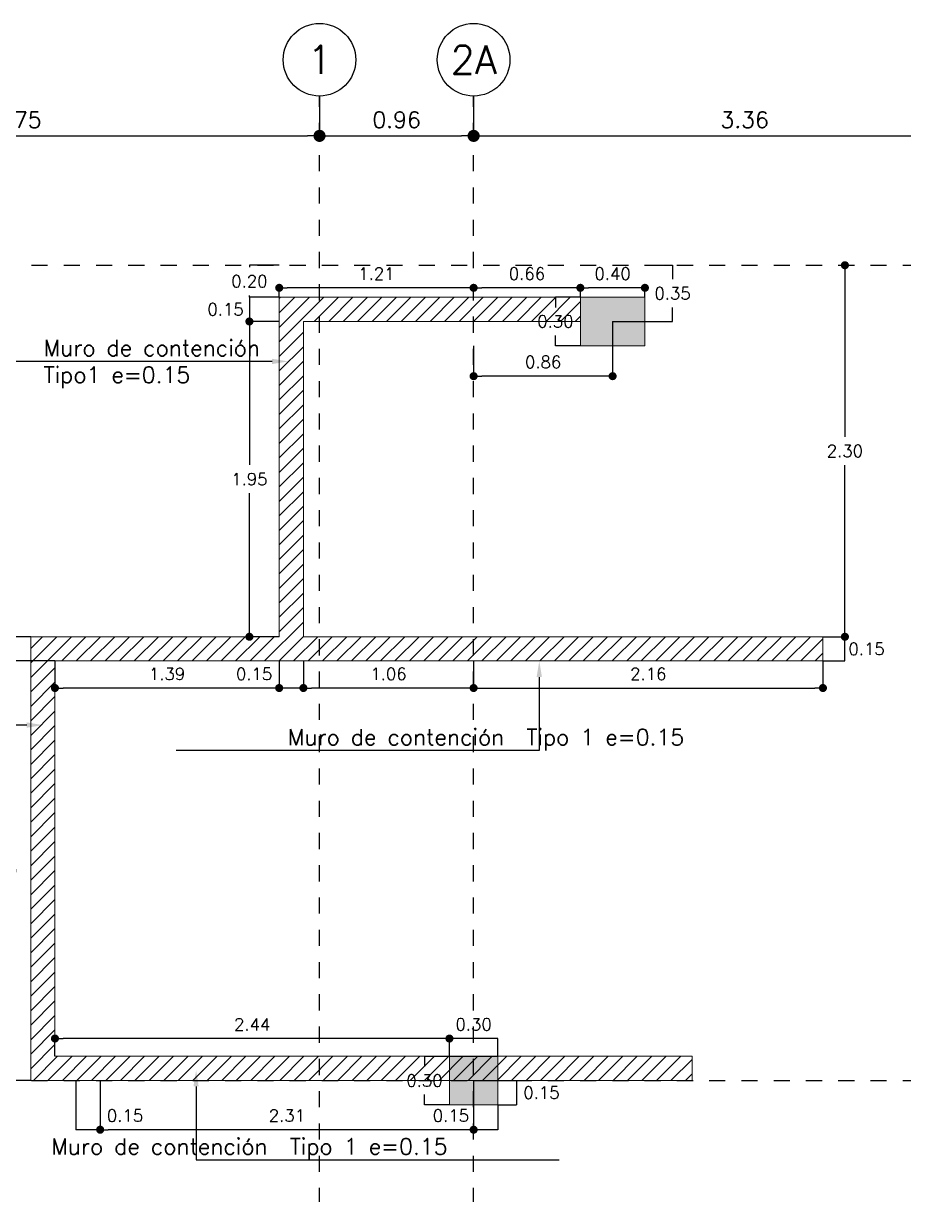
# Model space of a CAD drawing. Header units: millimetres. Extents: x -103 to 209, y -46 to 105.
# Drawn here: x 36.72 to 42.17, y 28.89 to 36.15 of the extents above; entities that cross this region are included whole.
import ezdxf
from ezdxf import colors
from ezdxf.entities.mleader import LeaderData, LeaderLine
from ezdxf.enums import TextEntityAlignment as Align
from ezdxf.math import Vec2, Vec3

# ---------------------------------------------------------------- set-up
doc = ezdxf.new("R2010")
doc.units = ezdxf.units.MM
doc.header["$LTSCALE"] = 0.01
doc.header["$PDMODE"] = 3
doc.linetypes.add('DASHDOT', pattern=[1, 0.5, -0.25, 0, -0.25])
for name, color, linetype in [('FC_CIRCULO DE EJES', 3, 'Continuous'), ('FC_COTAS', 1, 'Continuous'), ('FC_COTAS @ 50', 1, 'Continuous'), ('FC_COTAS EJES', 1, 'Continuous'), ('FC_COTAS EJES @ 50', 1, 'Continuous'), ('FC_EJES', 1, 'DASHDOT'), ('FC_HATCH 253', 253, 'Continuous'), ('FC_HATCH COLUMNAS', 253, 'Continuous'), ('FC_R-175', 5, 'Continuous')]:
    doc.layers.add(name, color=color, linetype=linetype)
doc.layers.add('FC_COLUMNAS', color=5, linetype='Continuous', lineweight=15)
doc.layers.add('FC_MURO CONTENCION', color=7, linetype='Continuous', lineweight=15)
doc.styles.add('FC_TEXT1', font='romans.shx')
doc.dimstyles.new('FC_COTAS', dxfattribs={"dimtxt": 0.0015, "dimasz": 0.001, "dimexe": 0, "dimexo": 0, "dimgap": 0.001, "dimtad": 1, "dimtih": 1, "dimtoh": 1, "dimzin": 0, "dimdsep": 46, "dimtxsty": 'FC_TEXT1', "dimblk": 'DOT', "dimcen": 0.09, "dimclrd": 256, "dimclre": 256, "dimclrt": 256, "dimadec": 0, "dimazin": 0, "dimtfac": 1, "dimtix": 1, "dimtmove": 2, "dimatfit": 3, "dimfxl": 1.002, "dimtolj": 1, "dimtzin": 0, "dimlwd": -1, "dimarcsym": 0})
doc.dimstyles.new('FC_COTAS EJES', dxfattribs={"dimtxt": 0.002, "dimasz": 0.0015, "dimexe": 0, "dimexo": 0, "dimgap": 0.001, "dimtad": 1, "dimtih": 1, "dimtoh": 1, "dimzin": 0, "dimdsep": 46, "dimtxsty": 'FC_TEXT1', "dimblk": 'DOT', "dimcen": 0.09, "dimclrd": 256, "dimclre": 256, "dimclrt": 256, "dimadec": 0, "dimazin": 0, "dimtfac": 1, "dimtix": 1, "dimtmove": 2, "dimatfit": 3, "dimfxl": 1.002, "dimtolj": 1, "dimtzin": 0, "dimlwd": -1, "dimarcsym": 0})

# ---------------------------------------------------------------- blocks, each defined once
blk = doc.blocks.new('FC_B_ColumnasE6')
at = {"layer": 'FC_HATCH COLUMNAS'}
h = blk.add_hatch(color=256, dxfattribs=at)
h.dxf.hatch_style = 1
h.paths.add_polyline_path([(40.5689, 69.4487), (40.5689, 69.1487), (40.1689, 69.1487), (40.1689, 69.4487)])
h = blk.add_hatch(color=256, dxfattribs=at)
h.dxf.hatch_style = 1
h.paths.add_polyline_path([(39.3575, 64.7449), (39.6575, 64.7449), (39.6575, 64.4449), (39.3575, 64.4449)])
at = {"layer": 'FC_COLUMNAS'}
for points in [[(40.5689, 69.4487), (40.5689, 69.1487), (40.1689, 69.1487), (40.1689, 69.4487)], [(39.3575, 64.7449), (39.6575, 64.7449), (39.6575, 64.4449), (39.3575, 64.4449)]]:
    blk.add_lwpolyline(points, close=True, dxfattribs=at)
blk = doc.blocks.new('_Dot')
at = {"color": 0, "linetype": 'ByBlock', "lineweight": -2}
blk.add_line((-0.5, 0), (-1, 0), dxfattribs=at)
at = {"color": 0, "linetype": 'ByBlock', "const_width": 0.5}
blk.add_lwpolyline([(-0.25, 0, 1), (0.25, 0, 1)], format="xyb", close=True, dxfattribs=at)
blk = doc.blocks.new('*D36')
at = {"layer": 'Defpoints', "color": 0, "ltscale": 0.6, "transparency": 16777216}
for p in [(40.1689, 34.5071), (40.1689, 34.4487), (40.5689, 34.4487)]:
    blk.add_point(p, dxfattribs=at)
at = {"layer": 'FC_COTAS', "lineweight": -2, "ltscale": 0.6, "transparency": 16777216}
for p, q in [((40.1689, 34.4487), (40.1689, 34.5071)), ((40.5689, 34.4487), (40.5689, 34.5071))]:
    blk.add_line(p, q, dxfattribs=at)
at = {"layer": 'FC_COTAS', "ltscale": 0.6, "transparency": 16777216}
blk.add_line((40.5189, 34.5071), (40.2189, 34.5071), dxfattribs=at)
at = {"layer": 'FC_COTAS', "ltscale": 0.6, "transparency": 16777216, "xscale": 0.05, "yscale": 0.05, "zscale": 0.05, "rotation": 180}
blk.add_blockref('_Dot', (40.1689, 34.5071), dxfattribs=at)
at = {"layer": 'FC_COTAS', "ltscale": 0.6, "transparency": 16777216, "xscale": 0.05, "yscale": 0.05, "zscale": 0.05}
blk.add_blockref('_Dot', (40.5689, 34.5071), dxfattribs=at)
at = {"layer": 'FC_COTAS', "ltscale": 0.6, "transparency": 16777216, "insert": (40.3689, 34.5946), "char_height": 0.075, "attachment_point": 5, "style": 'FC_TEXT1'}
blk.add_mtext('\\A1;0.40', dxfattribs=at)
blk = doc.blocks.new('*D37')
at = {"layer": 'Defpoints', "color": 0, "ltscale": 0.6, "transparency": 16777216}
for p in [(40.1689, 34.4487), (40.0143, 34.1487), (40.1689, 34.1487)]:
    blk.add_point(p, dxfattribs=at)
at = {"layer": 'FC_COTAS', "lineweight": -2, "ltscale": 0.6, "transparency": 16777216}
for p, q in [((40.1689, 34.4487), (40.0143, 34.4487)), ((40.1689, 34.1487), (40.0143, 34.1487))]:
    blk.add_line(p, q, dxfattribs=at)
at = {"layer": 'FC_COTAS', "ltscale": 0.6, "transparency": 16777216}
for p, q in [((40.0143, 34.4487), (40.0143, 34.3862)), ((40.0143, 34.1487), (40.0143, 34.2112))]:
    blk.add_line(p, q, dxfattribs=at)
at = {"layer": 'FC_COTAS', "ltscale": 0.6, "transparency": 16777216, "insert": (40.0143, 34.2987), "char_height": 0.075, "attachment_point": 5, "style": 'FC_TEXT1'}
blk.add_mtext('\\A1;0.30', dxfattribs=at)
blk = doc.blocks.new('*D38')
at = {"layer": 'Defpoints', "color": 0, "ltscale": 0.6, "transparency": 16777216}
for p in [(40.3689, 34.2987), (39.5075, 34.1487), (39.5075, 33.9598)]:
    blk.add_point(p, dxfattribs=at)
at = {"layer": 'FC_COTAS', "lineweight": -2, "ltscale": 0.6, "transparency": 16777216}
for p, q in [((40.3689, 34.2987), (40.3689, 33.9598)), ((39.5075, 34.1487), (39.5075, 33.9598))]:
    blk.add_line(p, q, dxfattribs=at)
at = {"layer": 'FC_COTAS', "ltscale": 0.6, "transparency": 16777216}
blk.add_line((40.3189, 33.9598), (39.5575, 33.9598), dxfattribs=at)
at = {"layer": 'FC_COTAS', "ltscale": 0.6, "transparency": 16777216, "xscale": 0.05, "yscale": 0.05, "zscale": 0.05, "rotation": 180}
blk.add_blockref('_Dot', (39.5075, 33.9598), dxfattribs=at)
at = {"layer": 'FC_COTAS', "ltscale": 0.6, "transparency": 16777216, "xscale": 0.05, "yscale": 0.05, "zscale": 0.05}
blk.add_blockref('_Dot', (40.3689, 33.9598), dxfattribs=at)
at = {"layer": 'FC_COTAS', "ltscale": 0.6, "transparency": 16777216, "insert": (39.9382, 34.0473), "char_height": 0.075, "attachment_point": 5, "style": 'FC_TEXT1'}
blk.add_mtext('\\A1;0.86', dxfattribs=at)
blk = doc.blocks.new('*D39')
at = {"layer": 'Defpoints', "color": 0, "ltscale": 0.6, "transparency": 16777216}
for p in [(40.5689, 34.647), (40.7408, 34.647), (40.3689, 34.2987)]:
    blk.add_point(p, dxfattribs=at)
at = {"layer": 'FC_COTAS', "lineweight": -2, "ltscale": 0.6, "transparency": 16777216}
for p, q in [((40.5689, 34.647), (40.7408, 34.647)), ((40.3689, 34.2987), (40.7408, 34.2987))]:
    blk.add_line(p, q, dxfattribs=at)
at = {"layer": 'FC_COTAS', "ltscale": 0.6, "transparency": 16777216}
for p, q in [((40.7408, 34.647), (40.7408, 34.5604)), ((40.7408, 34.2987), (40.7408, 34.3854))]:
    blk.add_line(p, q, dxfattribs=at)
at = {"layer": 'FC_COTAS', "ltscale": 0.6, "transparency": 16777216, "insert": (40.7408, 34.4729), "char_height": 0.075, "attachment_point": 5, "style": 'FC_TEXT1'}
blk.add_mtext('\\A1;0.35', dxfattribs=at)
blk = doc.blocks.new('*D82')
at = {"layer": 'Defpoints', "color": 0, "ltscale": 0.6, "transparency": 16777216}
for p in [(39.3575, 29.8551), (39.3575, 29.7449), (39.6575, 29.7449)]:
    blk.add_point(p, dxfattribs=at)
at = {"layer": 'FC_COTAS', "lineweight": -2, "ltscale": 0.6, "transparency": 16777216}
for p, q in [((39.3575, 29.7449), (39.3575, 29.8551)), ((39.6575, 29.7449), (39.6575, 29.8551))]:
    blk.add_line(p, q, dxfattribs=at)
at = {"layer": 'FC_COTAS', "ltscale": 0.6, "transparency": 16777216}
blk.add_line((39.6575, 29.8551), (39.3575, 29.8551), dxfattribs=at)
at = {"layer": 'FC_COTAS', "ltscale": 0.6, "transparency": 16777216, "insert": (39.5075, 29.9426), "char_height": 0.075, "attachment_point": 5, "style": 'FC_TEXT1'}
blk.add_mtext('\\A1;0.30', dxfattribs=at)
blk = doc.blocks.new('*D47')
at = {"layer": 'Defpoints', "color": 0, "ltscale": 0.6, "transparency": 16777216}
for p in [(39.2028, 29.7449), (39.3575, 29.7449), (39.3575, 29.4449)]:
    blk.add_point(p, dxfattribs=at)
at = {"layer": 'FC_COTAS', "lineweight": -2, "ltscale": 0.6, "transparency": 16777216}
for p, q in [((39.3575, 29.7449), (39.2028, 29.7449)), ((39.3575, 29.4449), (39.2028, 29.4449))]:
    blk.add_line(p, q, dxfattribs=at)
at = {"layer": 'FC_COTAS', "ltscale": 0.6, "transparency": 16777216}
for p, q in [((39.2028, 29.7449), (39.2028, 29.6824)), ((39.2028, 29.4449), (39.2028, 29.5074))]:
    blk.add_line(p, q, dxfattribs=at)
at = {"layer": 'FC_COTAS', "ltscale": 0.6, "transparency": 16777216, "insert": (39.2028, 29.5949), "char_height": 0.075, "attachment_point": 5, "style": 'FC_TEXT1'}
blk.add_mtext('\\A1;0.30', dxfattribs=at)
blk = doc.blocks.new('*D48')
at = {"layer": 'Defpoints', "color": 0, "ltscale": 0.6, "transparency": 16777216}
for p in [(39.5075, 29.5949), (39.6575, 29.4449), (39.7738, 29.4449)]:
    blk.add_point(p, dxfattribs=at)
at = {"layer": 'FC_COTAS', "lineweight": -2, "ltscale": 0.6, "transparency": 16777216}
for p, q in [((39.5075, 29.5949), (39.7738, 29.5949)), ((39.6575, 29.4449), (39.7738, 29.4449))]:
    blk.add_line(p, q, dxfattribs=at)
at = {"layer": 'FC_COTAS', "ltscale": 0.6, "transparency": 16777216}
blk.add_line((39.7738, 29.5949), (39.7738, 29.4449), dxfattribs=at)
at = {"layer": 'FC_COTAS', "ltscale": 0.6, "transparency": 16777216, "insert": (39.9278, 29.5199), "char_height": 0.075, "attachment_point": 5, "style": 'FC_TEXT1'}
blk.add_mtext('\\A1;0.15', dxfattribs=at)
blk = doc.blocks.new('*D49')
at = {"layer": 'Defpoints', "color": 0, "ltscale": 0.6, "transparency": 16777216}
for p in [(39.5075, 29.5949), (39.6575, 29.4449), (39.5075, 29.2901)]:
    blk.add_point(p, dxfattribs=at)
at = {"layer": 'FC_COTAS', "lineweight": -2, "ltscale": 0.6, "transparency": 16777216}
for p, q in [((39.5075, 29.5949), (39.5075, 29.2901)), ((39.6575, 29.4449), (39.6575, 29.2901))]:
    blk.add_line(p, q, dxfattribs=at)
at = {"layer": 'FC_COTAS', "ltscale": 0.6, "transparency": 16777216}
blk.add_line((39.6575, 29.2901), (39.5075, 29.2901), dxfattribs=at)
at = {"layer": 'FC_COTAS', "ltscale": 0.6, "transparency": 16777216, "insert": (39.3668, 29.3776), "char_height": 0.075, "attachment_point": 5, "style": 'FC_TEXT1'}
blk.add_mtext('\\A1;0.15', dxfattribs=at)
blk = doc.blocks.new('*D255')
at = {"layer": 'Defpoints', "color": 0, "ltscale": 0.6, "transparency": 16777216}
for p in [(36.9128, 29.8551), (36.9128, 29.745), (39.3575, 29.7449)]:
    blk.add_point(p, dxfattribs=at)
at = {"layer": 'FC_COTAS', "lineweight": -2, "ltscale": 0.6, "transparency": 16777216}
for p, q in [((36.9128, 29.745), (36.9128, 29.8551)), ((39.3575, 29.7449), (39.3575, 29.8551))]:
    blk.add_line(p, q, dxfattribs=at)
at = {"layer": 'FC_COTAS', "ltscale": 0.6, "transparency": 16777216}
blk.add_line((39.3075, 29.8551), (36.9628, 29.8551), dxfattribs=at)
at = {"layer": 'FC_COTAS', "ltscale": 0.6, "transparency": 16777216, "xscale": 0.05, "yscale": 0.05, "zscale": 0.05, "rotation": 180}
blk.add_blockref('_Dot', (36.9128, 29.8551), dxfattribs=at)
at = {"layer": 'FC_COTAS', "ltscale": 0.6, "transparency": 16777216, "xscale": 0.05, "yscale": 0.05, "zscale": 0.05}
blk.add_blockref('_Dot', (39.3575, 29.8551), dxfattribs=at)
at = {"layer": 'FC_COTAS', "ltscale": 0.6, "transparency": 16777216, "insert": (38.1352, 29.9426), "char_height": 0.075, "attachment_point": 5, "style": 'FC_TEXT1'}
blk.add_mtext('\\A1;2.44', dxfattribs=at)
blk = doc.blocks.new('*D84')
at = {"layer": 'Defpoints', "color": 0, "ltscale": 0.6, "transparency": 16777216}
for p in [(37.1928, 29.595), (39.5075, 29.5949), (37.1928, 29.2901)]:
    blk.add_point(p, dxfattribs=at)
at = {"layer": 'FC_COTAS', "lineweight": -2, "ltscale": 0.6, "transparency": 16777216}
for p, q in [((37.1928, 29.595), (37.1928, 29.2901)), ((39.5075, 29.5949), (39.5075, 29.2901))]:
    blk.add_line(p, q, dxfattribs=at)
at = {"layer": 'FC_COTAS', "ltscale": 0.6, "transparency": 16777216}
blk.add_line((39.4575, 29.2901), (37.2428, 29.2901), dxfattribs=at)
at = {"layer": 'FC_COTAS', "ltscale": 0.6, "transparency": 16777216, "xscale": 0.05, "yscale": 0.05, "zscale": 0.05, "rotation": 180}
blk.add_blockref('_Dot', (37.1928, 29.2901), dxfattribs=at)
at = {"layer": 'FC_COTAS', "ltscale": 0.6, "transparency": 16777216, "xscale": 0.05, "yscale": 0.05, "zscale": 0.05}
blk.add_blockref('_Dot', (39.5075, 29.2901), dxfattribs=at)
at = {"layer": 'FC_COTAS', "ltscale": 0.6, "transparency": 16777216, "insert": (38.3502, 29.3776), "char_height": 0.075, "attachment_point": 5, "style": 'FC_TEXT1'}
blk.add_mtext('\\A1;2.31', dxfattribs=at)
blk = doc.blocks.new('*D85')
at = {"layer": 'Defpoints', "color": 0, "ltscale": 0.6, "transparency": 16777216}
for p in [(37.0428, 29.595), (37.1928, 29.595), (37.0428, 29.2901)]:
    blk.add_point(p, dxfattribs=at)
at = {"layer": 'FC_COTAS', "lineweight": -2, "ltscale": 0.6, "transparency": 16777216}
for p, q in [((37.0428, 29.595), (37.0428, 29.2901)), ((37.1928, 29.595), (37.1928, 29.2901))]:
    blk.add_line(p, q, dxfattribs=at)
at = {"layer": 'FC_COTAS', "ltscale": 0.6, "transparency": 16777216}
blk.add_line((37.1928, 29.2901), (37.0428, 29.2901), dxfattribs=at)
at = {"layer": 'FC_COTAS', "ltscale": 0.6, "transparency": 16777216, "insert": (37.347, 29.3776), "char_height": 0.075, "attachment_point": 5, "style": 'FC_TEXT1'}
blk.add_mtext('\\A1;0.15', dxfattribs=at)
blk = doc.blocks.new('*D252')
at = {"layer": 'Defpoints', "color": 0, "ltscale": 0.6, "transparency": 16777216}
for p in [(36.5675, 32.1949), (36.7628, 32.1949), (36.7628, 29.595)]:
    blk.add_point(p, dxfattribs=at)
at = {"layer": 'FC_COTAS', "lineweight": -2, "ltscale": 0.6, "transparency": 16777216}
for p, q in [((36.7628, 32.1949), (36.5675, 32.1949)), ((36.7628, 29.595), (36.5675, 29.595))]:
    blk.add_line(p, q, dxfattribs=at)
at = {"layer": 'FC_COTAS', "ltscale": 0.6, "transparency": 16777216}
for p, q in [((36.5675, 32.1449), (36.5675, 30.9825)), ((36.5675, 29.645), (36.5675, 30.8075))]:
    blk.add_line(p, q, dxfattribs=at)
at = {"layer": 'FC_COTAS', "ltscale": 0.6, "transparency": 16777216, "xscale": 0.05, "yscale": 0.05, "zscale": 0.05}
for p, rotation in [((36.5675, 32.1949), 90), ((36.5675, 29.595), 270)]:
    blk.add_blockref('_Dot', p, dxfattribs=dict(at, rotation=rotation))
at = {"layer": 'FC_COTAS', "ltscale": 0.6, "transparency": 16777216, "insert": (36.5675, 30.895), "char_height": 0.075, "attachment_point": 5, "style": 'FC_TEXT1'}
blk.add_mtext('\\A1;2.60', dxfattribs=at)
blk = doc.blocks.new('*D253')
at = {"layer": 'Defpoints', "color": 0, "ltscale": 0.6, "transparency": 16777216}
for p in [(36.7628, 32.3449), (36.5675, 32.1949), (36.9128, 32.1949)]:
    blk.add_point(p, dxfattribs=at)
at = {"layer": 'FC_COTAS', "lineweight": -2, "ltscale": 0.6, "transparency": 16777216}
for p, q in [((36.7628, 32.3449), (36.5675, 32.3449)), ((36.9128, 32.1949), (36.5675, 32.1949))]:
    blk.add_line(p, q, dxfattribs=at)
at = {"layer": 'FC_COTAS', "ltscale": 0.6, "transparency": 16777216}
blk.add_line((36.5675, 32.3449), (36.5675, 32.1949), dxfattribs=at)
at = {"layer": 'FC_COTAS', "ltscale": 0.6, "transparency": 16777216, "insert": (36.4049, 32.1949), "char_height": 0.075, "attachment_point": 5, "style": 'FC_TEXT1'}
blk.add_mtext('\\A1;0.15', dxfattribs=at)
blk = doc.blocks.new('*D87')
at = {"layer": 'Defpoints', "color": 0, "ltscale": 0.6, "transparency": 16777216}
for p in [(39.5075, 32.1949), (41.6725, 32.1949), (41.6725, 32.0272)]:
    blk.add_point(p, dxfattribs=at)
at = {"layer": 'FC_COTAS', "lineweight": -2, "ltscale": 0.6, "transparency": 16777216}
for p, q in [((39.5075, 32.1949), (39.5075, 32.0272)), ((41.6725, 32.1949), (41.6725, 32.0272))]:
    blk.add_line(p, q, dxfattribs=at)
at = {"layer": 'FC_COTAS', "ltscale": 0.6, "transparency": 16777216}
blk.add_line((39.5575, 32.0272), (41.6225, 32.0272), dxfattribs=at)
at = {"layer": 'FC_COTAS', "ltscale": 0.6, "transparency": 16777216, "xscale": 0.05, "yscale": 0.05, "zscale": 0.05, "rotation": 180}
blk.add_blockref('_Dot', (39.5075, 32.0272), dxfattribs=at)
at = {"layer": 'FC_COTAS', "ltscale": 0.6, "transparency": 16777216, "xscale": 0.05, "yscale": 0.05, "zscale": 0.05}
blk.add_blockref('_Dot', (41.6725, 32.0272), dxfattribs=at)
at = {"layer": 'FC_COTAS', "ltscale": 0.6, "transparency": 16777216, "insert": (40.59, 32.1147), "char_height": 0.075, "attachment_point": 5, "style": 'FC_TEXT1'}
blk.add_mtext('\\A1;2.16', dxfattribs=at)
blk = doc.blocks.new('*D236')
at = {"layer": 'Defpoints', "color": 0, "ltscale": 0.6, "transparency": 16777216}
for p in [(38.4525, 32.1949), (39.5075, 32.1949), (38.4525, 32.0272)]:
    blk.add_point(p, dxfattribs=at)
at = {"layer": 'FC_COTAS', "lineweight": -2, "ltscale": 0.6, "transparency": 16777216}
for p, q in [((38.4525, 32.1949), (38.4525, 32.0272)), ((39.5075, 32.1949), (39.5075, 32.0272))]:
    blk.add_line(p, q, dxfattribs=at)
at = {"layer": 'FC_COTAS', "ltscale": 0.6, "transparency": 16777216}
blk.add_line((39.4575, 32.0272), (38.5025, 32.0272), dxfattribs=at)
at = {"layer": 'FC_COTAS', "ltscale": 0.6, "transparency": 16777216, "xscale": 0.05, "yscale": 0.05, "zscale": 0.05, "rotation": 180}
blk.add_blockref('_Dot', (38.4525, 32.0272), dxfattribs=at)
at = {"layer": 'FC_COTAS', "ltscale": 0.6, "transparency": 16777216, "xscale": 0.05, "yscale": 0.05, "zscale": 0.05}
blk.add_blockref('_Dot', (39.5075, 32.0272), dxfattribs=at)
at = {"layer": 'FC_COTAS', "ltscale": 0.6, "transparency": 16777216, "insert": (38.98, 32.1147), "char_height": 0.075, "attachment_point": 5, "style": 'FC_TEXT1'}
blk.add_mtext('\\A1;1.06', dxfattribs=at)
blk = doc.blocks.new('*D238')
at = {"layer": 'Defpoints', "color": 0, "ltscale": 0.6, "transparency": 16777216}
for p in [(38.3025, 32.1949), (38.4525, 32.1949), (38.3025, 32.0272)]:
    blk.add_point(p, dxfattribs=at)
at = {"layer": 'FC_COTAS', "lineweight": -2, "ltscale": 0.6, "transparency": 16777216}
for p, q in [((38.3025, 32.1949), (38.3025, 32.0272)), ((38.4525, 32.1949), (38.4525, 32.0272))]:
    blk.add_line(p, q, dxfattribs=at)
at = {"layer": 'FC_COTAS', "ltscale": 0.6, "transparency": 16777216}
blk.add_line((38.4525, 32.0272), (38.3025, 32.0272), dxfattribs=at)
at = {"layer": 'FC_COTAS', "ltscale": 0.6, "transparency": 16777216, "insert": (38.1471, 32.1147), "char_height": 0.075, "attachment_point": 5, "style": 'FC_TEXT1'}
blk.add_mtext('\\A1;0.15', dxfattribs=at)
blk = doc.blocks.new('*D254')
at = {"layer": 'Defpoints', "color": 0, "ltscale": 0.6, "transparency": 16777216}
for p in [(36.9128, 32.1949), (38.3025, 32.1949), (36.9128, 32.0272)]:
    blk.add_point(p, dxfattribs=at)
at = {"layer": 'FC_COTAS', "lineweight": -2, "ltscale": 0.6, "transparency": 16777216}
for p, q in [((36.9128, 32.1949), (36.9128, 32.0272)), ((38.3025, 32.1949), (38.3025, 32.0272))]:
    blk.add_line(p, q, dxfattribs=at)
at = {"layer": 'FC_COTAS', "ltscale": 0.6, "transparency": 16777216}
blk.add_line((38.2525, 32.0272), (36.9628, 32.0272), dxfattribs=at)
at = {"layer": 'FC_COTAS', "ltscale": 0.6, "transparency": 16777216, "xscale": 0.05, "yscale": 0.05, "zscale": 0.05, "rotation": 180}
blk.add_blockref('_Dot', (36.9128, 32.0272), dxfattribs=at)
at = {"layer": 'FC_COTAS', "ltscale": 0.6, "transparency": 16777216, "xscale": 0.05, "yscale": 0.05, "zscale": 0.05}
blk.add_blockref('_Dot', (38.3025, 32.0272), dxfattribs=at)
at = {"layer": 'FC_COTAS', "ltscale": 0.6, "transparency": 16777216, "insert": (37.6077, 32.1147), "char_height": 0.075, "attachment_point": 5, "style": 'FC_TEXT1'}
blk.add_mtext('\\A1;1.39', dxfattribs=at)
blk = doc.blocks.new('*D88')
at = {"layer": 'Defpoints', "color": 0, "ltscale": 0.6, "transparency": 16777216}
for p in [(41.6725, 32.3449), (41.8086, 32.3449), (41.6725, 32.1949)]:
    blk.add_point(p, dxfattribs=at)
at = {"layer": 'FC_COTAS', "lineweight": -2, "ltscale": 0.6, "transparency": 16777216}
for p, q in [((41.6725, 32.3449), (41.8086, 32.3449)), ((41.6725, 32.1949), (41.8086, 32.1949))]:
    blk.add_line(p, q, dxfattribs=at)
at = {"layer": 'FC_COTAS', "ltscale": 0.6, "transparency": 16777216}
blk.add_line((41.8086, 32.1949), (41.8086, 32.3449), dxfattribs=at)
at = {"layer": 'FC_COTAS', "ltscale": 0.6, "transparency": 16777216, "insert": (41.9429, 32.2699), "char_height": 0.075, "attachment_point": 5, "style": 'FC_TEXT1'}
blk.add_mtext('\\A1;0.15', dxfattribs=at)
blk = doc.blocks.new('*D89')
at = {"layer": 'Defpoints', "color": 0, "ltscale": 0.6, "transparency": 16777216}
for p in [(41.8086, 34.647), (41.8086, 34.647), (41.6725, 32.3449)]:
    blk.add_point(p, dxfattribs=at)
at = {"layer": 'FC_COTAS', "lineweight": -2, "ltscale": 0.6, "transparency": 16777216}
for p, q in [((41.8086, 34.647), (41.8086, 34.647)), ((41.6725, 32.3449), (41.8086, 32.3449))]:
    blk.add_line(p, q, dxfattribs=at)
at = {"layer": 'FC_COTAS', "ltscale": 0.6, "transparency": 16777216}
for p, q in [((41.8086, 34.597), (41.8086, 33.5835)), ((41.8086, 32.3949), (41.8086, 33.4085))]:
    blk.add_line(p, q, dxfattribs=at)
at = {"layer": 'FC_COTAS', "ltscale": 0.6, "transparency": 16777216, "xscale": 0.05, "yscale": 0.05, "zscale": 0.05}
for p, rotation in [((41.8086, 34.647), 90), ((41.8086, 32.3449), 270)]:
    blk.add_blockref('_Dot', p, dxfattribs=dict(at, rotation=rotation))
at = {"layer": 'FC_COTAS', "ltscale": 0.6, "transparency": 16777216, "insert": (41.8086, 33.496), "char_height": 0.075, "attachment_point": 5, "style": 'FC_TEXT1'}
blk.add_mtext('\\A1;2.30', dxfattribs=at)
blk = doc.blocks.new('*D240')
at = {"layer": 'Defpoints', "color": 0, "ltscale": 0.6, "transparency": 16777216}
for p in [(38.1178, 34.647), (38.3025, 34.647), (38.3025, 34.4487)]:
    blk.add_point(p, dxfattribs=at)
at = {"layer": 'FC_COTAS', "lineweight": -2, "ltscale": 0.6, "transparency": 16777216}
for p, q in [((38.3025, 34.647), (38.1178, 34.647)), ((38.3025, 34.4487), (38.1178, 34.4487))]:
    blk.add_line(p, q, dxfattribs=at)
at = {"layer": 'FC_COTAS', "ltscale": 0.6, "transparency": 16777216}
for p, q in [((38.1178, 34.647), (38.1178, 34.6354)), ((38.1178, 34.4487), (38.1178, 34.4604))]:
    blk.add_line(p, q, dxfattribs=at)
at = {"layer": 'FC_COTAS', "ltscale": 0.6, "transparency": 16777216, "insert": (38.1178, 34.5479), "char_height": 0.075, "attachment_point": 5, "style": 'FC_TEXT1'}
blk.add_mtext('\\A1;0.20', dxfattribs=at)
blk = doc.blocks.new('*D241')
at = {"layer": 'Defpoints', "color": 0, "ltscale": 0.6, "transparency": 16777216}
for p in [(38.3025, 34.4487), (38.1178, 34.2987), (38.3025, 34.2987)]:
    blk.add_point(p, dxfattribs=at)
at = {"layer": 'FC_COTAS', "lineweight": -2, "ltscale": 0.6, "transparency": 16777216}
for p, q in [((38.3025, 34.4487), (38.1178, 34.4487)), ((38.3025, 34.2987), (38.1178, 34.2987))]:
    blk.add_line(p, q, dxfattribs=at)
at = {"layer": 'FC_COTAS', "ltscale": 0.6, "transparency": 16777216}
blk.add_line((38.1178, 34.4487), (38.1178, 34.2987), dxfattribs=at)
at = {"layer": 'FC_COTAS', "ltscale": 0.6, "transparency": 16777216, "insert": (37.9702, 34.3737), "char_height": 0.075, "attachment_point": 5, "style": 'FC_TEXT1'}
blk.add_mtext('\\A1;0.15', dxfattribs=at)
blk = doc.blocks.new('*D225')
at = {"layer": 'Defpoints', "color": 0, "ltscale": 0.6, "transparency": 16777216}
for p in [(39.5075, 34.5071), (39.5075, 34.4487), (40.1689, 34.4487)]:
    blk.add_point(p, dxfattribs=at)
at = {"layer": 'FC_COTAS', "lineweight": -2, "ltscale": 0.6, "transparency": 16777216}
for p, q in [((39.5075, 34.4487), (39.5075, 34.5071)), ((40.1689, 34.4487), (40.1689, 34.5071))]:
    blk.add_line(p, q, dxfattribs=at)
at = {"layer": 'FC_COTAS', "ltscale": 0.6, "transparency": 16777216}
blk.add_line((40.1189, 34.5071), (39.5575, 34.5071), dxfattribs=at)
at = {"layer": 'FC_COTAS', "ltscale": 0.6, "transparency": 16777216, "xscale": 0.05, "yscale": 0.05, "zscale": 0.05, "rotation": 180}
blk.add_blockref('_Dot', (39.5075, 34.5071), dxfattribs=at)
at = {"layer": 'FC_COTAS', "ltscale": 0.6, "transparency": 16777216, "xscale": 0.05, "yscale": 0.05, "zscale": 0.05}
blk.add_blockref('_Dot', (40.1689, 34.5071), dxfattribs=at)
at = {"layer": 'FC_COTAS', "ltscale": 0.6, "transparency": 16777216, "insert": (39.8382, 34.5946), "char_height": 0.075, "attachment_point": 5, "style": 'FC_TEXT1'}
blk.add_mtext('\\A1;0.66', dxfattribs=at)
blk = doc.blocks.new('*D237')
at = {"layer": 'Defpoints', "color": 0, "ltscale": 0.6, "transparency": 16777216}
for p in [(38.3025, 34.5071), (38.3025, 34.4487), (39.5075, 34.4487)]:
    blk.add_point(p, dxfattribs=at)
at = {"layer": 'FC_COTAS', "lineweight": -2, "ltscale": 0.6, "transparency": 16777216}
for p, q in [((38.3025, 34.4487), (38.3025, 34.5071)), ((39.5075, 34.4487), (39.5075, 34.5071))]:
    blk.add_line(p, q, dxfattribs=at)
at = {"layer": 'FC_COTAS', "ltscale": 0.6, "transparency": 16777216}
blk.add_line((39.4575, 34.5071), (38.3525, 34.5071), dxfattribs=at)
at = {"layer": 'FC_COTAS', "ltscale": 0.6, "transparency": 16777216, "xscale": 0.05, "yscale": 0.05, "zscale": 0.05, "rotation": 180}
blk.add_blockref('_Dot', (38.3025, 34.5071), dxfattribs=at)
at = {"layer": 'FC_COTAS', "ltscale": 0.6, "transparency": 16777216, "xscale": 0.05, "yscale": 0.05, "zscale": 0.05}
blk.add_blockref('_Dot', (39.5075, 34.5071), dxfattribs=at)
at = {"layer": 'FC_COTAS', "ltscale": 0.6, "transparency": 16777216, "insert": (38.905, 34.5946), "char_height": 0.075, "attachment_point": 5, "style": 'FC_TEXT1'}
blk.add_mtext('\\A1;1.21', dxfattribs=at)
blk = doc.blocks.new('FC_B_Eje')
at = {"layer": 'FC_CIRCULO DE EJES', "ltscale": 1.5}
blk.add_circle((0, 0), 0.0045, dxfattribs=at)
at = {"ltscale": 1.5, "style": 'FC_TEXT1'}
blk.add_attdef('EJE', text='', height=0.0035, dxfattribs=at).set_placement((0, 0), align=Align.MIDDLE_CENTER)
blk = doc.blocks.new('*D208')
at = {"layer": 'Defpoints', "color": 0, "ltscale": 0.6, "transparency": 16777216}
for p in [(69.8075, 70.6956), (73.5525, 70.6956), (73.5525, 70.4487)]:
    blk.add_point(p, dxfattribs=at)
at = {"layer": 'FC_COTAS EJES', "lineweight": -2, "ltscale": 0.6, "transparency": 16777216}
for p, q in [((69.8075, 70.6956), (69.8075, 70.4487)), ((73.5525, 70.6956), (73.5525, 70.4487))]:
    blk.add_line(p, q, dxfattribs=at)
at = {"layer": 'FC_COTAS EJES', "ltscale": 0.6, "transparency": 16777216}
blk.add_line((69.8825, 70.4487), (73.4775, 70.4487), dxfattribs=at)
at = {"layer": 'FC_COTAS EJES', "ltscale": 0.6, "transparency": 16777216, "xscale": 0.075, "yscale": 0.075, "zscale": 0.075, "rotation": 180}
blk.add_blockref('_Dot', (69.8075, 70.4487), dxfattribs=at)
at = {"layer": 'FC_COTAS EJES', "ltscale": 0.6, "transparency": 16777216, "xscale": 0.075, "yscale": 0.075, "zscale": 0.075}
blk.add_blockref('_Dot', (73.5525, 70.4487), dxfattribs=at)
at = {"layer": 'FC_COTAS EJES', "ltscale": 0.6, "transparency": 16777216, "insert": (71.68, 70.5487), "char_height": 0.1, "attachment_point": 5, "style": 'FC_TEXT1'}
blk.add_mtext('\\A1;3.75', dxfattribs=at)
blk = doc.blocks.new('*D209')
at = {"layer": 'Defpoints', "color": 0, "ltscale": 0.6, "transparency": 16777216}
for p in [(73.5525, 70.6956), (74.5075, 70.6956), (74.5075, 70.4487)]:
    blk.add_point(p, dxfattribs=at)
at = {"layer": 'FC_COTAS EJES', "lineweight": -2, "ltscale": 0.6, "transparency": 16777216}
for p, q in [((73.5525, 70.6956), (73.5525, 70.4487)), ((74.5075, 70.6956), (74.5075, 70.4487))]:
    blk.add_line(p, q, dxfattribs=at)
at = {"layer": 'FC_COTAS EJES', "ltscale": 0.6, "transparency": 16777216}
blk.add_line((73.6275, 70.4487), (74.4325, 70.4487), dxfattribs=at)
at = {"layer": 'FC_COTAS EJES', "ltscale": 0.6, "transparency": 16777216, "xscale": 0.075, "yscale": 0.075, "zscale": 0.075, "rotation": 180}
blk.add_blockref('_Dot', (73.5525, 70.4487), dxfattribs=at)
at = {"layer": 'FC_COTAS EJES', "ltscale": 0.6, "transparency": 16777216, "xscale": 0.075, "yscale": 0.075, "zscale": 0.075}
blk.add_blockref('_Dot', (74.5075, 70.4487), dxfattribs=at)
at = {"layer": 'FC_COTAS EJES', "ltscale": 0.6, "transparency": 16777216, "insert": (74.03, 70.5487), "char_height": 0.1, "attachment_point": 5, "style": 'FC_TEXT1'}
blk.add_mtext('\\A1;0.96', dxfattribs=at)
blk = doc.blocks.new('*D210')
at = {"layer": 'Defpoints', "color": 0, "ltscale": 0.6, "transparency": 16777216}
for p in [(74.5075, 70.6956), (77.8661, 70.6956), (77.8661, 70.4487)]:
    blk.add_point(p, dxfattribs=at)
at = {"layer": 'FC_COTAS EJES', "lineweight": -2, "ltscale": 0.6, "transparency": 16777216}
for p, q in [((74.5075, 70.6956), (74.5075, 70.4487)), ((77.8661, 70.6956), (77.8661, 70.4487))]:
    blk.add_line(p, q, dxfattribs=at)
at = {"layer": 'FC_COTAS EJES', "ltscale": 0.6, "transparency": 16777216}
blk.add_line((74.5825, 70.4487), (77.7911, 70.4487), dxfattribs=at)
at = {"layer": 'FC_COTAS EJES', "ltscale": 0.6, "transparency": 16777216, "xscale": 0.075, "yscale": 0.075, "zscale": 0.075, "rotation": 180}
blk.add_blockref('_Dot', (74.5075, 70.4487), dxfattribs=at)
at = {"layer": 'FC_COTAS EJES', "ltscale": 0.6, "transparency": 16777216, "xscale": 0.075, "yscale": 0.075, "zscale": 0.075}
blk.add_blockref('_Dot', (77.8661, 70.4487), dxfattribs=at)
at = {"layer": 'FC_COTAS EJES', "ltscale": 0.6, "transparency": 16777216, "insert": (76.1868, 70.5487), "char_height": 0.1, "attachment_point": 5, "style": 'FC_TEXT1'}
blk.add_mtext('\\A1;3.36', dxfattribs=at)
blk = doc.blocks.new('*D242')
at = {"layer": 'Defpoints', "color": 0, "ltscale": 0.6, "transparency": 16777216}
for p in [(38.3025, 34.2987), (38.1178, 32.3449), (38.3025, 32.3449)]:
    blk.add_point(p, dxfattribs=at)
at = {"layer": 'FC_COTAS', "lineweight": -2, "ltscale": 0.6, "transparency": 16777216}
for p, q in [((38.3025, 34.2987), (38.1178, 34.2987)), ((38.3025, 32.3449), (38.1178, 32.3449))]:
    blk.add_line(p, q, dxfattribs=at)
at = {"layer": 'FC_COTAS', "ltscale": 0.6, "transparency": 16777216}
for p, q in [((38.1178, 34.2487), (38.1178, 33.4093)), ((38.1178, 32.3949), (38.1178, 33.2343))]:
    blk.add_line(p, q, dxfattribs=at)
at = {"layer": 'FC_COTAS', "ltscale": 0.6, "transparency": 16777216, "xscale": 0.05, "yscale": 0.05, "zscale": 0.05}
for p, rotation in [((38.1178, 34.2987), 90), ((38.1178, 32.3449), 270)]:
    blk.add_blockref('_Dot', p, dxfattribs=dict(at, rotation=rotation))
at = {"layer": 'FC_COTAS', "ltscale": 0.6, "transparency": 16777216, "insert": (38.1178, 33.3218), "char_height": 0.075, "attachment_point": 5, "style": 'FC_TEXT1'}
blk.add_mtext('\\A1;1.95', dxfattribs=at)
blk = doc.blocks.new('FC_B_EjesE6-L1')
at = {"layer": 'FC_EJES', "ltscale": 0.6}
for p, q in [((10.025, -1.2473), (10.025, 25.2191)), ((10.98, -1.2473), (10.98, 25.2191)), ((-2.1602, 24.1705), (17.8339, 24.1705)), ((-2.1602, 19.1185), (17.8339, 19.1185))]:
    blk.add_line(p, q, dxfattribs=at)
at = {"layer": 'FC_R-175'}
ref = blk.add_blockref('FC_B_Eje', (10.025, 25.4441), dxfattribs=dict(at, xscale=50, yscale=50, zscale=50))
ref.add_attrib('EJE', '1', dxfattribs={"layer": '0', "color": 0, "ltscale": 1.5, "height": 0.175, "style": 'FC_TEXT1'}).set_placement((10.025, 25.4441), align=Align.MIDDLE_CENTER)
ref = blk.add_blockref('FC_B_Eje', (10.98, 25.4441), dxfattribs=dict(at, xscale=50, yscale=50, zscale=50))
ref.add_attrib('EJE', '2A', dxfattribs={"layer": '0', "color": 0, "ltscale": 1.5, "height": 0.175, "style": 'FC_TEXT1'}).set_placement((10.98, 25.4441), align=Align.MIDDLE_CENTER)
at = {"layer": 'FC_COTAS EJES @ 50', "ltscale": 0.6}
for base, p1, p2, picture, middle, set_off in [((10.02503, 24.97216), (6.28, 25.21907), (10.02503, 25.21907), '*D208', (8.15251, 25.07216), (-63.52748, -45.47651)), ((10.98004, 24.97216), (10.02503, 25.21907), (10.98004, 25.21907), '*D209', (10.50253, 25.07216), (-63.52748, -45.47651)), ((14.3386, 24.9722), (10.98, 25.2191), (14.3386, 25.2191), '*D210', (12.6593, 25.0722), (-63.5275, -45.4765))]:
    dim = blk.add_linear_dim(base=base, p1=p1, p2=p2, dimstyle='FC_COTAS EJES', override={"dimscale": 50, "dimtix": 1, "dimtofl": 1, "dimtmove": 2, "dimatfit": 3}, dxfattribs=at)
    dim.commit()
    dim.dimension.update_dxf_attribs({"geometry": picture, "text_midpoint": middle, "insert": set_off})

msp = doc.modelspace()

# ---------------------------------------------------------------- hatches: boundary and pattern name
at = {"layer": 'FC_HATCH 253', "ltscale": 0.6}
h = msp.add_hatch(dxfattribs=at)
h.set_pattern_fill('ANSI31', color=256, scale=0.02, angle=6e-09)
h.paths.add_polyline_path([(38.45251, 34.29867), (38.45251, 32.34492), (41.67251, 32.34492), (41.67251, 32.19492), (36.91283, 32.19492), (36.91283, 29.745), (40.86172, 29.745), (40.86172, 29.595), (36.76283, 29.595), (36.76283, 32.34492), (38.30251, 32.34492), (38.30251, 34.44867), (40.16895, 34.44867), (40.16895, 34.29867)])

# ---------------------------------------------------------------- linework, layer by layer
at = {"layer": 'FC_MURO CONTENCION'}
for points in [[(38.45251, 34.29867), (38.45251, 32.34492), (41.67251, 32.34492), (41.67251, 32.19492), (36.91283, 32.19492), (36.91283, 29.745), (40.86172, 29.745), (40.86172, 29.595), (36.76283, 29.595), (36.76283, 32.34492), (38.30251, 32.34492), (38.30251, 34.44867), (38.30251, 34.44867), (40.16895, 34.44867), (40.16895, 34.29867), (38.45251, 34.29867)], [(38.30251, 32.19492), (38.45251, 32.19492)]]:
    msp.add_lwpolyline(points, dxfattribs=at)

# ---------------------------------------------------------------- block references
msp.add_blockref('FC_B_ColumnasE6', (0, -35))
at = {"layer": 'FC_COTAS'}
msp.add_blockref('FC_B_EjesE6-L1', (28.52748, 10.47651), dxfattribs=at)

# ---------------------------------------------------------------- dimensions: what is measured, and where the dimension line sits
at = {"layer": 'FC_COTAS @ 50', "ltscale": 0.6}
for base, p1, p2, picture, middle in [((38.11782, 34.64705), (38.30251, 34.44867), (38.30251, 34.64705), '*D240', (38.11782, 34.54786)), ((40.74075, 34.64705), (40.36895, 34.29867), (40.56895, 34.64705), '*D39', (40.74075, 34.47286)), ((41.80864, 34.64705), (41.67251, 32.34492), (41.80864, 34.64705), '*D89', (41.80864, 33.49598)), ((40.01427, 34.14867), (40.16895, 34.44867), (40.16895, 34.14867), '*D37', (40.01427, 34.29867)), ((38.11782, 32.34492), (38.30251, 34.29867), (38.30251, 32.34492), '*D242', (38.11782, 33.32179)), ((36.56752, 32.19492), (36.76283, 29.595), (36.76283, 32.19492), '*D252', (36.56752, 30.89496)), ((39.20278, 29.74492), (39.35751, 29.44492), (39.35751, 29.74492), '*D47', (39.20278, 29.59492))]:
    dim = msp.add_linear_dim(base=base, p1=p1, p2=p2, angle=90, dimstyle='FC_COTAS', override={"dimscale": 50, "dimtix": 1, "dimtofl": 1, "dimtmove": 2, "dimatfit": 3}, dxfattribs=at)
    dim.commit()
    dim.dimension.update_dxf_attribs({"geometry": picture, "text_midpoint": middle})
for base, p1, p2, picture, middle in [((38.302505, 34.507115), (39.507513, 34.44867), (38.302505, 34.44867), '*D237', (38.905009, 34.594615)), ((39.50751, 34.50711), (40.16895, 34.44867), (39.50751, 34.44867), '*D225', (39.83823, 34.59461)), ((40.16895, 34.50711), (40.56895, 34.44867), (40.16895, 34.44867), '*D36', (40.36895, 34.59461)), ((39.50751, 33.95983), (40.36895, 34.29867), (39.50751, 34.14867), '*D38', (39.93823, 34.04733)), ((36.91283, 32.02719), (38.30251, 32.19492), (36.91283, 32.19492), '*D254', (37.60767, 32.11469)), ((38.452505, 32.027185), (39.507513, 32.194917), (38.452505, 32.194917), '*D236', (38.980009, 32.114685)), ((41.672505, 32.027185), (39.507513, 32.194917), (41.672505, 32.194917), '*D87', (40.590009, 32.114685)), ((36.91283, 29.85513), (39.35751, 29.74492), (36.91283, 29.745), '*D255', (38.13517, 29.94263)), ((39.35751, 29.85513), (39.65751, 29.74492), (39.35751, 29.74492), '*D82', (39.50751, 29.94263)), ((37.19283, 29.29008), (39.50751, 29.59492), (37.19283, 29.595), '*D84', (38.35017, 29.37758))]:
    dim = msp.add_linear_dim(base=base, p1=p1, p2=p2, dimstyle='FC_COTAS', override={"dimscale": 50, "dimtix": 1, "dimtofl": 1, "dimtmove": 2, "dimatfit": 3}, dxfattribs=at)
    dim.commit()
    dim.dimension.update_dxf_attribs({"geometry": picture, "text_midpoint": middle})
for base, p1, p2, picture, middle in [((38.11782, 34.29867), (38.30251, 34.44867), (38.30251, 34.29867), '*D241', (37.97017, 34.37367)), ((36.56752, 32.19492), (36.76283, 32.34492), (36.91283, 32.19492), '*D253', (36.40494, 32.19492)), ((41.80864, 32.34492), (41.67251, 32.19492), (41.67251, 32.34492), '*D88', (41.94288, 32.26992)), ((39.77377, 29.44492), (39.50751, 29.59492), (39.65751, 29.44492), '*D48', (39.92785, 29.51992))]:
    dim = msp.add_linear_dim(base=base, p1=p1, p2=p2, angle=90, dimstyle='FC_COTAS', override={"dimscale": 50, "dimtix": 1, "dimtofl": 1, "dimtmove": 2, "dimatfit": 3}, dxfattribs=at)
    dim.commit()
    dim.dimension.update_dxf_attribs({"geometry": picture, "text_midpoint": middle, "dimtype": 128})
for base, p1, p2, picture, middle in [((38.30251, 32.02719), (38.45251, 32.19492), (38.30251, 32.19492), '*D238', (38.14715, 32.11469)), ((37.04283, 29.29008), (37.19283, 29.595), (37.04283, 29.595), '*D85', (37.34702, 29.37758)), ((39.50751, 29.29008), (39.65751, 29.44492), (39.50751, 29.59492), '*D49', (39.36679, 29.37758))]:
    dim = msp.add_linear_dim(base=base, p1=p1, p2=p2, dimstyle='FC_COTAS', override={"dimscale": 50, "dimtix": 1, "dimtofl": 1, "dimtmove": 2, "dimatfit": 3}, dxfattribs=at)
    dim.commit()
    dim.dimension.update_dxf_attribs({"geometry": picture, "text_midpoint": middle, "dimtype": 128})

# ---------------------------------------------------------------- leaders
ml = msp.add_multileader_mtext('Standard', dxfattribs=at)
ml.set_content('Muro de contención\\PTipo1 e=0.15', color=11, style='FC_TEXT1')
ml.set_leader_properties()
ml.build(insert=Vec2(0, 0))
ml.multileader.update_dxf_attribs({"text_left_attachment_type": 6, "text_right_attachment_type": 6, "dogleg_length": 0.008, "arrow_head_size": 0.1, "scale": 50})
ctx = ml.context
ctx.base_point, ctx.scale, ctx.char_height, ctx.arrow_head_size, ctx.landing_gap_size, ctx.plane_origin = Vec3(36.79259, 34.05104), 50, 0.1, 0.1, 0.05, Vec3(38.45868, 34.05104)
ctx.left_attachment, ctx.right_attachment = 6, 6
notes = []
notes.append((ctx, [(1, (1, 1, 0), (37.98552, 34.05104), (-1, 0), 0.07864, [(0, [(38.35868, 34.05104)], 0, [])])]))
ctx.mtext.insert, ctx.mtext.width, ctx.mtext.flow_direction = Vec3(36.84259, 34.18438), 1.0200476, 5
ml = msp.add_multileader_mtext('Standard', dxfattribs=at)
ml.set_content('Muro de contención  Tipo 1 e=0.15', color=11, style='FC_TEXT1')
ml.set_leader_properties()
ml.build(insert=Vec2(0, 0))
ml.multileader.update_dxf_attribs({"text_left_attachment_type": 6, "text_right_attachment_type": 6, "dogleg_length": 0.008, "arrow_head_size": 0.1, "scale": 50})
ctx = ml.context
ctx.base_point, ctx.scale, ctx.char_height, ctx.arrow_head_size, ctx.landing_gap_size, ctx.plane_origin = Vec3(38.30637, 31.63957), 50, 0.1, 0.1, 0.05, Vec3(39.91437, 32.19492)
ctx.left_attachment, ctx.right_attachment = 6, 6
notes.append((ctx, [(0, (1, 1, 0), (39.91437, 31.63957), (-1, 0), 0.008, [(0, [(39.91437, 32.19492)], 0, [])])]))
ctx.mtext.insert, ctx.mtext.width, ctx.mtext.flow_direction = Vec3(38.35637, 31.7729), 1.5200476, 5
ml = msp.add_multileader_mtext('Standard', dxfattribs=at)
ml.set_content('Muro de contención\\PTipo1 e=0.15', color=11, style='FC_TEXT1')
ml.set_leader_properties()
ml.build(insert=Vec2(0, 0))
ml.multileader.update_dxf_attribs({"text_left_attachment_type": 6, "text_right_attachment_type": 6, "dogleg_length": 0.008, "arrow_head_size": 0.1, "scale": 50})
ctx = ml.context
ctx.base_point, ctx.scale, ctx.char_height, ctx.arrow_head_size, ctx.landing_gap_size, ctx.plane_origin = Vec3(35.27197, 31.79763), 50, 0.1, 0.1, 0.05, Vec3(36.83806, 31.79763)
ctx.left_attachment, ctx.right_attachment = 6, 6
notes.append((ctx, [(1, (1, 1, 0), (36.4649, 31.79763), (-1, 0), 0.07864, [(0, [(36.83806, 31.79763)], 0, [])])]))
ctx.mtext.insert, ctx.mtext.width, ctx.mtext.flow_direction = Vec3(35.32197, 31.93096), 1.0200476, 5
ml = msp.add_multileader_mtext('Standard', dxfattribs=at)
ml.set_content('Muro de contención  Tipo 1 e=0.15', color=11, style='FC_TEXT1')
ml.set_leader_properties()
ml.build(insert=Vec2(0, 0))
ml.multileader.update_dxf_attribs({"text_left_attachment_type": 6, "text_right_attachment_type": 6, "dogleg_length": 0.008, "arrow_head_size": 0.1, "scale": 50})
ctx = ml.context
ctx.base_point, ctx.scale, ctx.char_height, ctx.arrow_head_size, ctx.landing_gap_size, ctx.plane_origin = Vec3(37.79555, 29.10298), 50, 0.1, 0.1, 0.05, Vec3(37.78755, 29.65833)
ctx.left_attachment, ctx.right_attachment, ctx.text_align_type = 6, 6, 2
notes.append((ctx, [(0, (1, 1, 0), (37.78755, 29.10298), (1, 0), 0.008, [(0, [(37.78755, 29.65833)], 0, [])])]))
ctx.mtext.insert, ctx.mtext.width, ctx.mtext.alignment, ctx.mtext.flow_direction = Vec3(39.34555, 29.23631), 1.5200476, 3, 5
for ctx, leaders in notes:
    for number, flags, end, landing, length, lines in leaders:
        leader = LeaderData()
        leader.index, (leader.has_last_leader_line, leader.has_dogleg_vector, leader.attachment_direction) = number, flags
        leader.last_leader_point, leader.dogleg_vector, leader.dogleg_length = Vec3(end), Vec3(landing), length
        for number, points, colour, breaks in lines:
            line = LeaderLine()
            line.index, line.vertices, line.color, line.breaks = number, Vec3.list(points), colors.encode_raw_color(colour), breaks
            leader.lines.append(line)
        ctx.leaders.append(leader)

doc.saveas('drawing.dxf')
